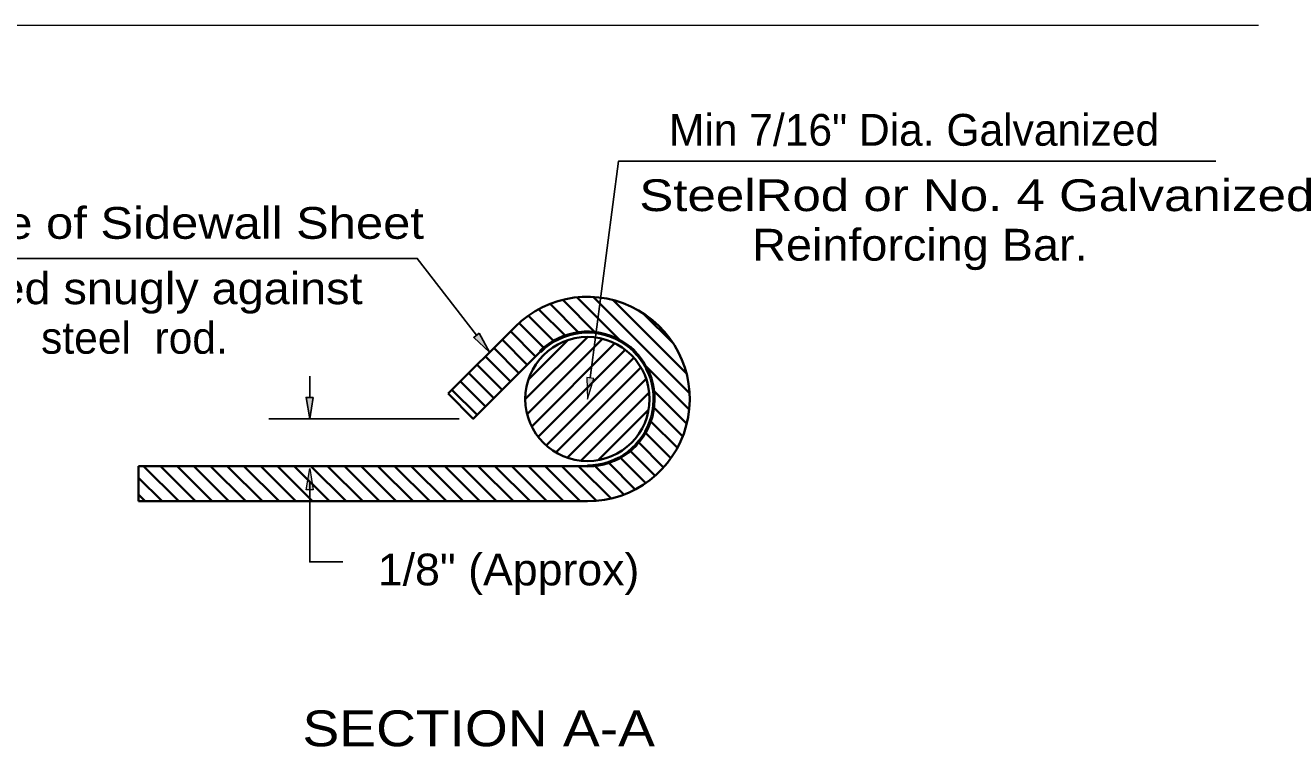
# Model space of a CAD drawing. Extents: x -319.1 to -283.7, y -451.4 to -429.4.
# Drawn here: x -314.73 to -309.46, y -438.48 to -435.46 of the extents above; entities that cross this region are included whole.
import ezdxf

# ---------------------------------------------------------------- set-up
doc = ezdxf.new("R2010")
doc.units = 0
doc.header["$LTSCALE"] = 0.047
doc.layers.add('1', color=7, linetype='Continuous', lineweight=35)
doc.layers.add('63', color=7, linetype='Continuous', lineweight=13)

msp = doc.modelspace()

# ---------------------------------------------------------------- hatches: boundary and pattern name
at = {"layer": '63'}
for points in [[(-312.83317, -436.74625), (-312.85667, -436.76442), (-312.7905, -436.82583), (-312.7905, -436.82583)], [(-312.83317, -436.74625), (-312.85667, -436.76442), (-312.7905, -436.82583), (-312.7905, -436.82583)], [(-312.35475, -436.93608), (-312.38417, -436.93233), (-312.381, -437.02258), (-312.381, -437.02258)], [(-312.35475, -436.93608), (-312.38417, -436.93233), (-312.381, -437.02258), (-312.381, -437.02258)], [(-313.52775, -437.01567), (-313.55742, -437.01567), (-313.54258, -437.10475), (-313.54258, -437.10475)], [(-313.52775, -437.01567), (-313.55742, -437.01567), (-313.54258, -437.10475), (-313.54258, -437.10475)], [(-313.52775, -437.40183), (-313.55742, -437.40183), (-313.54258, -437.31275), (-313.54258, -437.31275)], [(-313.52775, -437.40183), (-313.55742, -437.40183), (-313.54258, -437.31275), (-313.54258, -437.31275)]]:
    msp.add_hatch(color=256, dxfattribs=at).paths.add_polyline_path(points)

# ---------------------------------------------------------------- linework, layer by layer
at = {"layer": '1', "lineweight": 25}
msp.add_lwpolyline([(-313.54258, -437.37133), (-313.54258, -437.70425), (-313.40467, -437.70425)], dxfattribs=at)
at = {"layer": '63'}
msp.add_line((-315.84817, -435.45808), (-309.57417, -435.45808), dxfattribs=at)
msp.add_line((-315.84817, -435.45808), (-309.57417, -435.45808), dxfattribs=at)
at = {"layer": '63', "lineweight": 35}
for p, q in [((-312.24125, -436.78033), (-312.42483, -436.59675)), ((-312.24125, -436.78033), (-312.42483, -436.59675)), ((-311.95367, -436.998), (-312.3565, -436.59517)), ((-311.95367, -436.998), (-312.3565, -436.59517)), ((-312.473, -436.7585), (-312.58517, -436.64642)), ((-312.473, -436.7585), (-312.58517, -436.64642)), ((-312.41642, -436.74525), (-312.53742, -436.62417)), ((-312.41642, -436.74525), (-312.53742, -436.62417)), ((-312.34658, -436.74508), (-312.48442, -436.60725)), ((-312.34658, -436.74508), (-312.48442, -436.60725)), ((-311.96675, -436.915), (-312.27342, -436.60825)), ((-311.96675, -436.915), (-312.27342, -436.60825)), ((-312.562, -436.8095), (-312.66717, -436.70433)), ((-312.562, -436.8095), (-312.66717, -436.70433)), ((-312.521, -436.7805), (-312.62833, -436.67325)), ((-312.521, -436.7805), (-312.62833, -436.67325)), ((-312.0215, -436.79025), (-312.14867, -436.66308)), ((-312.0215, -436.79025), (-312.14867, -436.66308)), ((-312.59767, -436.84383), (-312.70258, -436.73892)), ((-312.59767, -436.84383), (-312.70258, -436.73892)), ((-312.66758, -436.91383), (-312.77258, -436.80883)), ((-312.66758, -436.91383), (-312.77258, -436.80883)), ((-312.63258, -436.87883), (-312.73758, -436.77392)), ((-312.63258, -436.87883), (-312.73758, -436.77392)), ((-312.64075, -437.02367), (-312.37983, -436.76275)), ((-312.64075, -437.02367), (-312.37983, -436.76275)), ((-312.63292, -437.08583), (-312.31767, -436.77058)), ((-312.63292, -437.08583), (-312.31767, -436.77058)), ((-312.62742, -436.94033), (-312.46317, -436.77608)), ((-312.62742, -436.94033), (-312.46317, -436.77608)), ((-312.61417, -437.137), (-312.26642, -436.78933)), ((-312.61417, -437.137), (-312.26642, -436.78933)), ((-312.70258, -436.94883), (-312.80758, -436.84383)), ((-312.70258, -436.94883), (-312.80758, -436.84383)), ((-312.58742, -437.18025), (-312.22325, -436.81608)), ((-312.58742, -437.18025), (-312.22325, -436.81608)), ((-312.55375, -437.2165), (-312.187, -436.84983)), ((-312.55375, -437.2165), (-312.187, -436.84983)), ((-312.77258, -437.01875), (-312.87758, -436.91383)), ((-312.77258, -437.01875), (-312.87758, -436.91383)), ((-312.73758, -436.98383), (-312.84258, -436.87883)), ((-312.73758, -436.98383), (-312.84258, -436.87883)), ((-312.51333, -437.246), (-312.15742, -436.89017)), ((-312.51333, -437.246), (-312.15742, -436.89017)), ((-311.95525, -437.06642), (-312.13883, -436.88283)), ((-311.95525, -437.06642), (-312.13883, -436.88283)), ((-312.80758, -437.05375), (-312.9125, -436.94883)), ((-312.80758, -437.05375), (-312.9125, -436.94883)), ((-312.46542, -437.26817), (-312.13525, -436.93808)), ((-312.46542, -437.26817), (-312.13525, -436.93808)), ((-312.84258, -437.08875), (-312.9475, -436.98383)), ((-312.84258, -437.08875), (-312.9475, -436.98383)), ((-312.40817, -437.28083), (-312.12258, -436.99542)), ((-312.40817, -437.28083), (-312.12258, -436.99542)), ((-311.96567, -437.12592), (-312.1035, -436.98808)), ((-311.96567, -437.12592), (-312.1035, -436.98808)), ((-312.33558, -437.27825), (-312.12525, -437.06792)), ((-312.33558, -437.27825), (-312.12525, -437.06792)), ((-311.98267, -437.179), (-312.10367, -437.05792)), ((-311.98267, -437.179), (-312.10367, -437.05792)), ((-312.00483, -437.22675), (-312.117, -437.1145)), ((-312.00483, -437.22675), (-312.117, -437.1145)), ((-312.03167, -437.26983), (-312.139, -437.1625)), ((-312.03167, -437.26983), (-312.139, -437.1625)), ((-312.06275, -437.30875), (-312.168, -437.20358)), ((-312.06275, -437.30875), (-312.168, -437.20358)), ((-312.18075, -437.40075), (-312.29342, -437.288)), ((-312.18075, -437.40075), (-312.29342, -437.288)), ((-312.13717, -437.37425), (-312.24475, -437.26667)), ((-312.13717, -437.37425), (-312.24475, -437.26667)), ((-312.09792, -437.34358), (-312.20317, -437.23825)), ((-312.09792, -437.34358), (-312.20317, -437.23825)), ((-314.09025, -437.4505), (-314.23725, -437.3035)), ((-314.09025, -437.4505), (-314.23725, -437.3035)), ((-314.02025, -437.4505), (-314.16725, -437.3035)), ((-314.02025, -437.4505), (-314.16725, -437.3035)), ((-313.95025, -437.4505), (-314.09725, -437.3035)), ((-313.95025, -437.4505), (-314.09725, -437.3035)), ((-313.88025, -437.4505), (-314.02725, -437.3035)), ((-313.88025, -437.4505), (-314.02725, -437.3035)), ((-313.81025, -437.4505), (-313.95733, -437.3035)), ((-313.81025, -437.4505), (-313.95733, -437.3035)), ((-313.74033, -437.4505), (-313.88733, -437.3035)), ((-313.74033, -437.4505), (-313.88733, -437.3035)), ((-313.67042, -437.4505), (-313.81742, -437.3035)), ((-313.67042, -437.4505), (-313.81742, -437.3035)), ((-313.60042, -437.4505), (-313.74742, -437.3035)), ((-313.60042, -437.4505), (-313.74742, -437.3035)), ((-313.53042, -437.4505), (-313.67742, -437.3035)), ((-313.53042, -437.4505), (-313.67742, -437.3035)), ((-313.46042, -437.4505), (-313.6075, -437.3035)), ((-313.46042, -437.4505), (-313.6075, -437.3035)), ((-313.3905, -437.4505), (-313.5375, -437.3035)), ((-313.3905, -437.4505), (-313.5375, -437.3035)), ((-313.3205, -437.4505), (-313.4675, -437.3035)), ((-313.3205, -437.4505), (-313.4675, -437.3035)), ((-313.2505, -437.4505), (-313.3975, -437.3035)), ((-313.2505, -437.4505), (-313.3975, -437.3035)), ((-313.1805, -437.4505), (-313.3275, -437.3035)), ((-313.1805, -437.4505), (-313.3275, -437.3035)), ((-313.1105, -437.4505), (-313.25758, -437.3035)), ((-313.1105, -437.4505), (-313.25758, -437.3035)), ((-313.04067, -437.4505), (-313.18767, -437.3035)), ((-313.04067, -437.4505), (-313.18767, -437.3035)), ((-312.97067, -437.4505), (-313.11767, -437.3035)), ((-312.97067, -437.4505), (-313.11767, -437.3035)), ((-312.90067, -437.4505), (-313.04767, -437.3035)), ((-312.90067, -437.4505), (-313.04767, -437.3035)), ((-312.83067, -437.4505), (-312.97767, -437.3035)), ((-312.83067, -437.4505), (-312.97767, -437.3035)), ((-312.76067, -437.4505), (-312.90767, -437.3035)), ((-312.76067, -437.4505), (-312.90767, -437.3035)), ((-312.69075, -437.4505), (-312.83775, -437.3035)), ((-312.69075, -437.4505), (-312.83775, -437.3035)), ((-312.62075, -437.4505), (-312.76775, -437.3035)), ((-312.62075, -437.4505), (-312.76775, -437.3035)), ((-312.55075, -437.4505), (-312.69775, -437.3035)), ((-312.55075, -437.4505), (-312.69775, -437.3035)), ((-312.48083, -437.4505), (-312.62783, -437.3035)), ((-312.48083, -437.4505), (-312.62783, -437.3035)), ((-312.41083, -437.4505), (-312.55783, -437.3035)), ((-312.41083, -437.4505), (-312.55783, -437.3035)), ((-312.34258, -437.44875), (-312.48792, -437.3035)), ((-312.34258, -437.44875), (-312.48792, -437.3035)), ((-312.28233, -437.439), (-312.41792, -437.3035)), ((-312.28233, -437.439), (-312.41792, -437.3035)), ((-312.22883, -437.42258), (-312.35092, -437.3005)), ((-312.22883, -437.42258), (-312.35092, -437.3005)), ((-314.16017, -437.4505), (-314.25867, -437.352)), ((-314.16017, -437.4505), (-314.25867, -437.352)), ((-314.23017, -437.4505), (-314.25867, -437.42192)), ((-314.23017, -437.4505), (-314.25867, -437.42192))]:
    msp.add_line(p, q, dxfattribs=at)
at = {"layer": '63', "lineweight": 40}
for p, q in [((-312.68358, -436.71992), (-312.9635, -436.99975)), ((-312.68358, -436.71992), (-312.9635, -436.99975)), ((-312.35383, -437.3035), (-314.25867, -437.3035)), ((-314.25867, -437.3035), (-314.25867, -437.4505)), ((-312.35383, -437.3035), (-314.25867, -437.3035)), ((-314.25867, -437.3035), (-314.25867, -437.4505)), ((-312.381, -437.4505), (-314.25867, -437.4505)), ((-312.381, -437.4505), (-314.25867, -437.4505))]:
    msp.add_line(p, q, dxfattribs=at)
at = {"layer": '63', "lineweight": 25}
for p, q in [((-313.54258, -437.01567), (-313.54258, -436.92658)), ((-313.54258, -437.01567), (-313.54258, -436.92658)), ((-312.91792, -437.10475), (-313.71358, -437.10475)), ((-312.91792, -437.10475), (-313.71358, -437.10475)), ((-313.54258, -437.37133), (-313.54258, -437.70425)), ((-313.54258, -437.37133), (-313.54258, -437.70425)), ((-313.54258, -437.70425), (-313.40467, -437.70425)), ((-313.54258, -437.70425), (-313.40467, -437.70425))]:
    msp.add_line(p, q, dxfattribs=at)
for points in [[(-312.36942, -436.93417), (-312.25125, -436.02725), (-309.75308, -436.02725)], [(-312.36942, -436.93417), (-312.25125, -436.02725), (-309.75308, -436.02725)], [(-312.84492, -436.75525), (-313.09275, -436.43392), (-315.15942, -436.43392)], [(-312.84492, -436.75525), (-313.09275, -436.43392), (-315.15942, -436.43392)]]:
    msp.add_lwpolyline(points, dxfattribs=at)
for points in [[(-312.83317, -436.74625), (-312.85667, -436.76442), (-312.7905, -436.82583), (-312.7905, -436.82583)], [(-312.83317, -436.74625), (-312.85667, -436.76442), (-312.7905, -436.82583), (-312.7905, -436.82583)], [(-313.52775, -437.01567), (-313.55742, -437.01567), (-313.54258, -437.10475), (-313.54258, -437.10475)], [(-313.52775, -437.01567), (-313.55742, -437.01567), (-313.54258, -437.10475), (-313.54258, -437.10475)]]:
    msp.add_lwpolyline(points, close=True, dxfattribs=at)
at = {"layer": '63', "lineweight": 40}
msp.add_lwpolyline([(-312.57858, -436.82483), (-312.85858, -437.10475), (-312.9635, -436.99975)], dxfattribs=at)
msp.add_lwpolyline([(-312.57858, -436.82483), (-312.85858, -437.10475), (-312.9635, -436.99975)], dxfattribs=at)
at = {"layer": '63'}
for points in [[(-312.35475, -436.93608), (-312.38417, -436.93233), (-312.381, -437.02258), (-312.381, -437.02258)], [(-312.35475, -436.93608), (-312.38417, -436.93233), (-312.381, -437.02258), (-312.381, -437.02258)], [(-313.52775, -437.40183), (-313.55742, -437.40183), (-313.54258, -437.31275), (-313.54258, -437.31275)], [(-313.52775, -437.40183), (-313.55742, -437.40183), (-313.54258, -437.31275), (-313.54258, -437.31275)]]:
    msp.add_lwpolyline(points, close=True, dxfattribs=at)
at = {"layer": '63', "lineweight": 40}
msp.add_circle((-312.38097, -437.02252), 0.25977, dxfattribs=at)
msp.add_circle((-312.38097, -437.02252), 0.25977, dxfattribs=at)
msp.add_arc((-312.38097, -437.02252), 0.428, 270, 135, dxfattribs=at)
msp.add_arc((-312.38097, -437.02252), 0.428, 270, 135, dxfattribs=at)
at = {"layer": '63', "lineweight": 53}
msp.add_arc((-312.38097, -437.02252), 0.27956, 270, 135, dxfattribs=at)
msp.add_arc((-312.38097, -437.02252), 0.27956, 270, 135, dxfattribs=at)

# ---------------------------------------------------------------- texts
at = {"layer": '63'}
for s, p in [('Min 7/16" Dia. Galvanized', (-312.03992, -435.96242)), ('Min 7/16" Dia. Galvanized', (-312.03992, -435.96242)), ('steel  rod.', (-314.666, -436.83275)), ('steel  rod.', (-314.666, -436.83275))]:
    msp.add_text(s, height=0.133, dxfattribs=at).set_placement(p)
for s, height, width, p in [('SteelRod or No. 4 Galvanized', 0.133, 1.2, (-312.16417, -436.236)), ('SteelRod or No. 4 Galvanized', 0.133, 1.2, (-312.16417, -436.236)), ('Edge of Sidewall Sheet', 0.133, 1.15, (-315.17967, -436.352)), ('Edge of Sidewall Sheet', 0.133, 1.15, (-315.17967, -436.352)), ('Reinforcing Bar.', 0.133, 1.1, (-311.692, -436.44317)), ('Reinforcing Bar.', 0.133, 1.1, (-311.692, -436.44317)), ('rolled snugly against', 0.133, 1.1, (-315.10508, -436.6255)), ('rolled snugly against', 0.133, 1.1, (-315.10508, -436.6255)), ('1/8" (Approx)', 0.133, 1.05, (-313.25767, -437.80242)), ('1/8" (Approx)', 0.133, 1.05, (-313.25767, -437.80242)), ('SECTION A-A', 0.15, 1.15, (-313.57275, -438.47567)), ('SECTION A-A', 0.15, 1.15, (-313.57275, -438.47567))]:
    msp.add_text(s, height=height, dxfattribs=dict(at, width=width)).set_placement(p)

doc.saveas('drawing.dxf')
